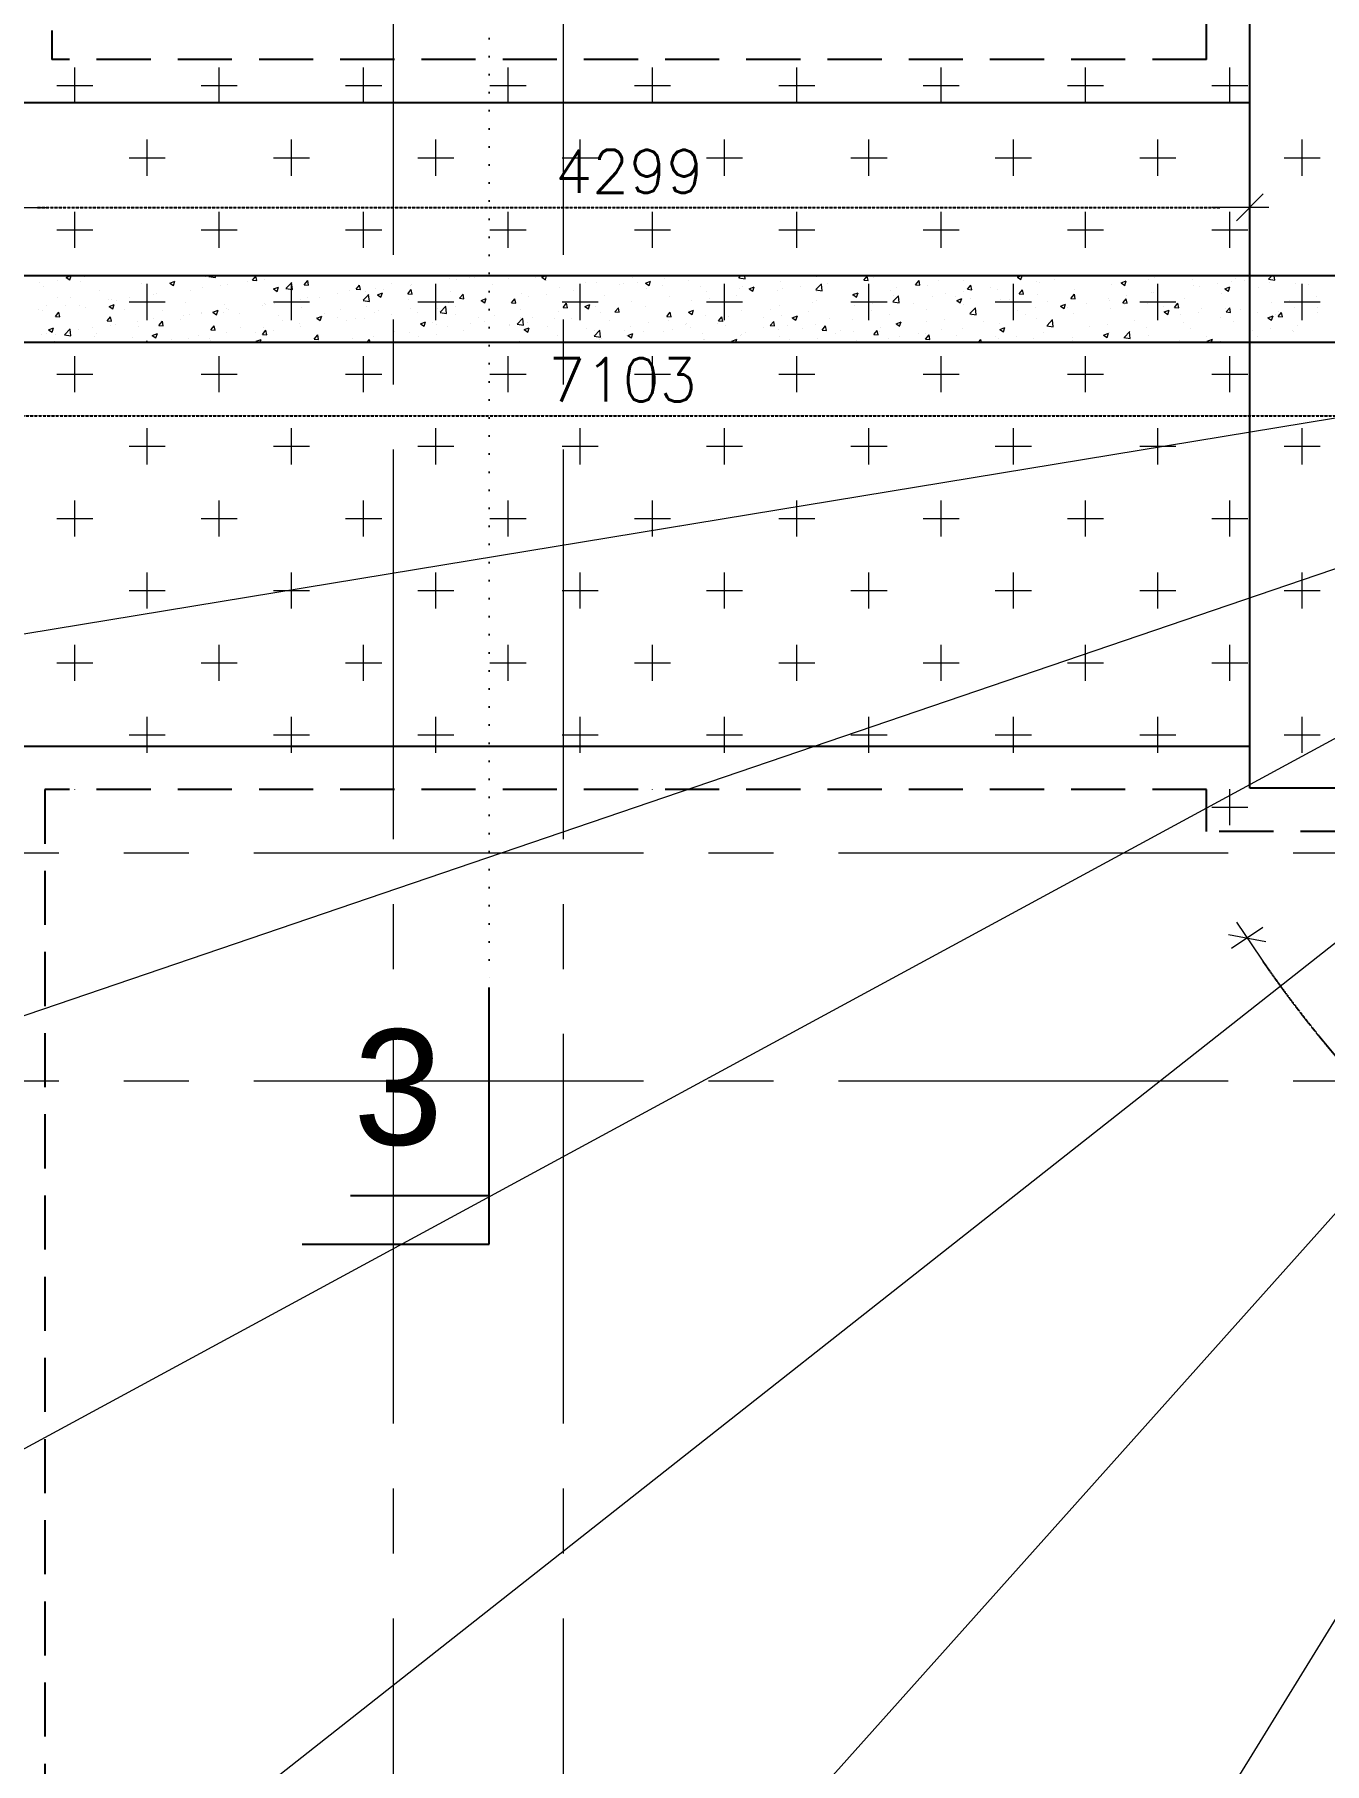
# Model space of a CAD drawing. Header units: inches. Extents: x 1472972 to 1563198, y -500444 to -382436.
# Drawn here: x 1490173 to 1494640, y -426063 to -420074 of the extents above; entities that cross this region are included whole.
import ezdxf

# ---------------------------------------------------------------- set-up
doc = ezdxf.new("R2010")
doc.units = ezdxf.units.IN
doc.header["$MEASUREMENT"] = 0
for name, pattern in [('( Hidden )', [0.375, 0.25, -0.125]), ('CONTINOUS', [0]), ('DOT', [0.25, 0, -0.25]), ('HIDDEN', [0.375, 0.25, -0.125]), ('SKY CITY 100MT BASEMENT AND HP COLUMN GRID$0$CENTER2', [1.125, 0.75, -0.125, 0.125, -0.125])]:
    doc.linetypes.add(name, pattern=pattern)
for name, color, linetype, lineweight in [('HATCH', 7, 'Continuous', 18), ('R C C  HATCH', 8, 'Continuous', 18), ('RAMP', 8, 'Continuous', 9), ('SKY CITY 100MT BASEMENT AND HP COLUMN GRID$0$cen-line', 8, 'SKY CITY 100MT BASEMENT AND HP COLUMN GRID$0$CENTER2', 0)]:
    doc.layers.add(name, color=color, linetype=linetype, lineweight=lineweight)
for name, color, linetype in [('S-DIAPHRAGM WALL', 1, 'Continuous'), ('S-FOOTING', 4, 'Continuous'), ('S-PCC', 7, 'HIDDEN'), ('S-RCC WALL', 6, 'Continuous'), ('S-SEC. MARK', 1, 'Continuous')]:
    doc.layers.add(name, color=color, linetype=linetype)
doc.styles.add('Roman', font='romans')
doc.styles.add('SANSSERIF', font='arial.ttf')

# ---------------------------------------------------------------- blocks, each defined once
blk = doc.blocks.new('_Oblique')
at = {"color": 0, "linetype": 'ByBlock', "lineweight": -2}
blk.add_line((-0.5, -0.5), (0.5, 0.5), dxfattribs=at)
blk = doc.blocks.new('VAIS-2020.')
at = {"linetype": 'Continuous', "lineweight": 18, "ltscale": 750}
for p, q in [((0, -0.659), (0, 0.659)), ((0.659, 0), (-1.318, 0))]:
    blk.add_line(p, q, dxfattribs=at)
at = {"linetype": 'Continuous', "lineweight": 18, "ltscale": 750, "xscale": 0.9322988575902479, "yscale": 0.9322988575902479, "zscale": 0.9322988575902479, "rotation": 180}
blk.add_blockref('_Oblique', (0, 0), dxfattribs=at)

msp = doc.modelspace()

# ---------------------------------------------------------------- hatches: boundary and pattern name
at = {"layer": 'S-DIAPHRAGM WALL', "true_color": 0x828282}
h = msp.add_hatch(color=8, dxfattribs=at)
h.dxf.hatch_style = 1
h.paths.add_polyline_path([(1476764.5, -386180.6), (1477769.1, -460913.6), (1517028.6, -460913.6), (1517028.6, -420907.7), (1519026.1, -420907.7), (1519026.1, -386180.6)], flags=16)
h.paths.add_polyline_path([(1476156.4, -385580.6), (1477177.1, -461513.6), (1517628.6, -461513.6), (1517628.6, -421507.7), (1519626.1, -421507.7), (1519626.1, -385580.6)])

# ---------------------------------------------------------------- linework, layer by layer
at = {"layer": 'HATCH', "color": 8, "linetype": 'Continuous'}
for p, q in [((1490312.5, -420312.5), (1490312.5, -420187.5)), ((1490812.5, -420312.5), (1490812.5, -420187.5)), ((1491312.5, -420312.5), (1491312.5, -420187.5)), ((1491812.5, -420312.5), (1491812.5, -420187.5)), ((1492312.5, -420312.5), (1492312.5, -420187.5)), ((1492812.5, -420312.5), (1492812.5, -420187.5)), ((1493312.5, -420312.5), (1493312.5, -420187.5)), ((1493812.5, -420312.5), (1493812.5, -420187.5)), ((1494312.5, -420312.5), (1494312.5, -420187.5)), ((1490250, -420250), (1490375, -420250)), ((1490750, -420250), (1490875, -420250)), ((1491250, -420250), (1491375, -420250)), ((1491750, -420250), (1491875, -420250)), ((1492250, -420250), (1492375, -420250)), ((1492750, -420250), (1492875, -420250)), ((1493250, -420250), (1493375, -420250)), ((1493750, -420250), (1493875, -420250)), ((1494250, -420250), (1494375, -420250)), ((1490562.5, -420562.5), (1490562.5, -420437.5)), ((1491062.5, -420562.5), (1491062.5, -420437.5)), ((1491562.5, -420562.5), (1491562.5, -420437.5)), ((1492062.5, -420562.5), (1492062.5, -420437.5)), ((1492562.5, -420562.5), (1492562.5, -420437.5)), ((1493062.5, -420562.5), (1493062.5, -420437.5)), ((1493562.5, -420562.5), (1493562.5, -420437.5)), ((1494062.5, -420562.5), (1494062.5, -420437.5)), ((1494562.5, -420562.5), (1494562.5, -420437.5)), ((1490500, -420500), (1490625, -420500)), ((1491000, -420500), (1491125, -420500)), ((1491500, -420500), (1491625, -420500)), ((1492000, -420500), (1492125, -420500)), ((1492500, -420500), (1492625, -420500)), ((1493000, -420500), (1493125, -420500)), ((1493500, -420500), (1493625, -420500)), ((1494000, -420500), (1494125, -420500)), ((1494500, -420500), (1494625, -420500)), ((1490312.5, -420812.5), (1490312.5, -420687.5)), ((1490812.5, -420812.5), (1490812.5, -420687.5)), ((1491312.5, -420812.5), (1491312.5, -420687.5)), ((1491812.5, -420812.5), (1491812.5, -420687.5)), ((1492312.5, -420812.5), (1492312.5, -420687.5)), ((1492812.5, -420812.5), (1492812.5, -420687.5)), ((1493312.5, -420812.5), (1493312.5, -420687.5)), ((1493812.5, -420812.5), (1493812.5, -420687.5)), ((1494312.5, -420812.5), (1494312.5, -420687.5)), ((1490250, -420750), (1490375, -420750)), ((1490750, -420750), (1490875, -420750)), ((1491250, -420750), (1491375, -420750)), ((1491750, -420750), (1491875, -420750)), ((1492250, -420750), (1492375, -420750)), ((1492750, -420750), (1492875, -420750)), ((1493250, -420750), (1493375, -420750)), ((1493750, -420750), (1493875, -420750)), ((1494250, -420750), (1494375, -420750)), ((1490562.5, -421062.5), (1490562.5, -420937.5)), ((1491062.5, -421062.5), (1491062.5, -420937.5)), ((1491562.5, -421062.5), (1491562.5, -420937.5)), ((1492062.5, -421062.5), (1492062.5, -420937.5)), ((1492562.5, -421062.5), (1492562.5, -420937.5)), ((1493062.5, -421062.5), (1493062.5, -420937.5)), ((1493562.5, -421062.5), (1493562.5, -420937.5)), ((1494062.5, -421062.5), (1494062.5, -420937.5)), ((1494562.5, -421062.5), (1494562.5, -420937.5)), ((1490500, -421000), (1490625, -421000)), ((1491000, -421000), (1491125, -421000)), ((1491500, -421000), (1491625, -421000)), ((1492000, -421000), (1492125, -421000)), ((1492500, -421000), (1492625, -421000)), ((1493000, -421000), (1493125, -421000)), ((1493500, -421000), (1493625, -421000)), ((1494000, -421000), (1494125, -421000)), ((1494500, -421000), (1494625, -421000)), ((1490312.5, -421312.5), (1490312.5, -421187.5)), ((1490812.5, -421312.5), (1490812.5, -421187.5)), ((1491312.5, -421312.5), (1491312.5, -421187.5)), ((1491812.5, -421312.5), (1491812.5, -421187.5)), ((1492312.5, -421312.5), (1492312.5, -421187.5)), ((1492812.5, -421312.5), (1492812.5, -421187.5)), ((1493312.5, -421312.5), (1493312.5, -421187.5)), ((1493812.5, -421312.5), (1493812.5, -421187.5)), ((1494312.5, -421312.5), (1494312.5, -421187.5)), ((1490250, -421250), (1490375, -421250)), ((1490750, -421250), (1490875, -421250)), ((1491250, -421250), (1491375, -421250)), ((1491750, -421250), (1491875, -421250)), ((1492250, -421250), (1492375, -421250)), ((1492750, -421250), (1492875, -421250)), ((1493250, -421250), (1493375, -421250)), ((1493750, -421250), (1493875, -421250)), ((1494250, -421250), (1494375, -421250)), ((1490562.5, -421562.5), (1490562.5, -421437.5)), ((1491062.5, -421562.5), (1491062.5, -421437.5)), ((1491562.5, -421562.5), (1491562.5, -421437.5)), ((1492062.5, -421562.5), (1492062.5, -421437.5)), ((1492562.5, -421562.5), (1492562.5, -421437.5)), ((1493062.5, -421562.5), (1493062.5, -421437.5)), ((1493562.5, -421562.5), (1493562.5, -421437.5)), ((1494062.5, -421562.5), (1494062.5, -421437.5)), ((1494562.5, -421562.5), (1494562.5, -421437.5)), ((1490500, -421500), (1490625, -421500)), ((1491000, -421500), (1491125, -421500)), ((1491500, -421500), (1491625, -421500)), ((1492000, -421500), (1492125, -421500)), ((1492500, -421500), (1492625, -421500)), ((1493000, -421500), (1493125, -421500)), ((1493500, -421500), (1493625, -421500)), ((1494000, -421500), (1494125, -421500)), ((1494500, -421500), (1494625, -421500)), ((1490312.5, -421812.5), (1490312.5, -421687.5)), ((1490812.5, -421812.5), (1490812.5, -421687.5)), ((1491312.5, -421812.5), (1491312.5, -421687.5)), ((1491812.5, -421812.5), (1491812.5, -421687.5)), ((1492312.5, -421812.5), (1492312.5, -421687.5)), ((1492812.5, -421812.5), (1492812.5, -421687.5)), ((1493312.5, -421812.5), (1493312.5, -421687.5)), ((1493812.5, -421812.5), (1493812.5, -421687.5)), ((1494312.5, -421812.5), (1494312.5, -421687.5)), ((1490250, -421750), (1490375, -421750)), ((1490750, -421750), (1490875, -421750)), ((1491250, -421750), (1491375, -421750)), ((1491750, -421750), (1491875, -421750)), ((1492250, -421750), (1492375, -421750)), ((1492750, -421750), (1492875, -421750)), ((1493250, -421750), (1493375, -421750)), ((1493750, -421750), (1493875, -421750)), ((1494250, -421750), (1494375, -421750)), ((1490562.5, -422062.5), (1490562.5, -421937.5)), ((1491062.5, -422062.5), (1491062.5, -421937.5)), ((1491562.5, -422062.5), (1491562.5, -421937.5)), ((1492062.5, -422062.5), (1492062.5, -421937.5)), ((1492562.5, -422062.5), (1492562.5, -421937.5)), ((1493062.5, -422062.5), (1493062.5, -421937.5)), ((1493562.5, -422062.5), (1493562.5, -421937.5)), ((1494062.5, -422062.5), (1494062.5, -421937.5)), ((1494562.5, -422062.5), (1494562.5, -421937.5)), ((1490500, -422000), (1490625, -422000)), ((1491000, -422000), (1491125, -422000)), ((1491500, -422000), (1491625, -422000)), ((1492000, -422000), (1492125, -422000)), ((1492500, -422000), (1492625, -422000)), ((1493000, -422000), (1493125, -422000)), ((1493500, -422000), (1493625, -422000)), ((1494000, -422000), (1494125, -422000)), ((1494500, -422000), (1494625, -422000)), ((1490312.5, -422312.5), (1490312.5, -422187.5)), ((1490812.5, -422312.5), (1490812.5, -422187.5)), ((1491312.5, -422312.5), (1491312.5, -422187.5)), ((1491812.5, -422312.5), (1491812.5, -422187.5)), ((1492312.5, -422312.5), (1492312.5, -422187.5)), ((1492812.5, -422312.5), (1492812.5, -422187.5)), ((1493312.5, -422312.5), (1493312.5, -422187.5)), ((1493812.5, -422312.5), (1493812.5, -422187.5)), ((1494312.5, -422312.5), (1494312.5, -422187.5)), ((1490250, -422250), (1490375, -422250)), ((1490750, -422250), (1490875, -422250)), ((1491250, -422250), (1491375, -422250)), ((1491750, -422250), (1491875, -422250)), ((1492250, -422250), (1492375, -422250)), ((1492750, -422250), (1492875, -422250)), ((1493250, -422250), (1493375, -422250)), ((1493750, -422250), (1493875, -422250)), ((1494250, -422250), (1494375, -422250)), ((1490562.5, -422562.5), (1490562.5, -422437.5)), ((1491062.5, -422562.5), (1491062.5, -422437.5)), ((1491562.5, -422562.5), (1491562.5, -422437.5)), ((1492062.5, -422562.5), (1492062.5, -422437.5)), ((1492562.5, -422562.5), (1492562.5, -422437.5)), ((1493062.5, -422562.5), (1493062.5, -422437.5)), ((1493562.5, -422562.5), (1493562.5, -422437.5)), ((1494062.5, -422562.5), (1494062.5, -422437.5)), ((1494562.5, -422562.5), (1494562.5, -422437.5)), ((1490500, -422500), (1490625, -422500)), ((1491000, -422500), (1491125, -422500)), ((1491500, -422500), (1491625, -422500)), ((1492000, -422500), (1492125, -422500)), ((1492500, -422500), (1492625, -422500)), ((1493000, -422500), (1493125, -422500)), ((1493500, -422500), (1493625, -422500)), ((1494000, -422500), (1494125, -422500)), ((1494500, -422500), (1494625, -422500)), ((1490312.5, -422689.5), (1490312.5, -422687.5)), ((1490812.5, -422689.5), (1490812.5, -422687.5)), ((1491312.5, -422689.5), (1491312.5, -422687.5)), ((1491812.5, -422689.5), (1491812.5, -422687.5)), ((1492312.5, -422689.5), (1492312.5, -422687.5)), ((1492812.5, -422689.5), (1492812.5, -422687.5)), ((1493312.5, -422689.5), (1493312.5, -422687.5)), ((1493812.5, -422689.5), (1493812.5, -422687.5)), ((1494312.5, -422812.5), (1494312.5, -422687.5)), ((1494250, -422750), (1494375, -422750))]:
    msp.add_line(p, q, dxfattribs=at)
at = {"layer": 'R C C  HATCH', "linetype": 'Continuous'}
for p, q in [((1490282.1, -420915), (1490296.3, -420909.5)), ((1490294.5, -420923.4), (1490299.1, -420909.5)), ((1490346.3, -420913.3), (1490346.3, -420913.3)), ((1490460.7, -420910.1), (1490460.7, -420910.1)), ((1490690, -420910.9), (1490690, -420910.9)), ((1490755.5, -420909.5), (1490763.1, -420910.2)), ((1490763.1, -420910.2), (1490763, -420909.5)), ((1490776.7, -420911.9), (1490798.9, -420915.3)), ((1490777.3, -420911.2), (1490778.9, -420909.5)), ((1490798.9, -420915.3), (1490798.2, -420909.5)), ((1490927.5, -420924.5), (1490939.5, -420910.2)), ((1490942.4, -420925.9), (1490939.5, -420910.2)), ((1491554.4, -420909.9), (1491554.4, -420909.9)), ((1491679.7, -420914), (1491679.7, -420914)), ((1491929.2, -420914.4), (1491942.1, -420909.5)), ((1491941.7, -420922.8), (1491946.1, -420909.5)), ((1492611.8, -420915.9), (1492618, -420909.5)), ((1492633.4, -420920), (1492632.2, -420909.5)), ((1492870.2, -420909.5), (1492880.2, -420910.4)), ((1492880.2, -420910.4), (1492880, -420909.5)), ((1492883.8, -420911.3), (1492883.8, -420911.3)), ((1493044.6, -420924.8), (1493056.6, -420910.4)), ((1493059.5, -420926.1), (1493056.6, -420910.4)), ((1493077.5, -420913.5), (1493077.5, -420913.5)), ((1493576.4, -420913.9), (1493587.9, -420909.5)), ((1493576.4, -420913.9), (1493588.9, -420922.3)), ((1493588.8, -420922.3), (1493593.1, -420909.5)), ((1493917.4, -420910.8), (1493917.4, -420910.8)), ((1494446.3, -420920.7), (1494457.1, -420909.5)), ((1494467.9, -420924.8), (1494466.2, -420909.5)), ((1490189, -420934), (1490189, -420934)), ((1490204.6, -420944.8), (1490204.6, -420944.8)), ((1490251.6, -420925.8), (1490251.6, -420925.8)), ((1490282.1, -420915), (1490294.5, -420923.4)), ((1490330.8, -420928.8), (1490330.8, -420928.8)), ((1490398.4, -420961), (1490398.4, -420961)), ((1490544.2, -420935.9), (1490544.2, -420935.9)), ((1490595.7, -420970.4), (1490595.7, -420970.4)), ((1490641.3, -420935), (1490658.8, -420928.3)), ((1490641.3, -420935), (1490653.8, -420943.4)), ((1490653.8, -420943.4), (1490658.8, -420928.3)), ((1490712.3, -420959.7), (1490712.3, -420959.7)), ((1490753.5, -420949.7), (1490753.5, -420949.7)), ((1490816.1, -420941.4), (1490816.1, -420941.4)), ((1490842.1, -420941), (1490842.1, -420941)), ((1490910.8, -420928.9), (1490910.8, -420928.9)), ((1490927.5, -420924.5), (1490942.4, -420925.9)), ((1490970.5, -420923.4), (1490970.5, -420923.4)), ((1491000.6, -420955), (1491018.1, -420948.3)), ((1491000.6, -420955), (1491013.1, -420963.4)), ((1491013, -420963.4), (1491018.1, -420948.3)), ((1491043.5, -420953.2), (1491065.7, -420956.7)), ((1491044.1, -420952.6), (1491063.6, -420932.3)), ((1491065.7, -420956.7), (1491062.9, -420932.9)), ((1491106.8, -420940.2), (1491118.9, -420925.9)), ((1491106.8, -420940.2), (1491121.7, -420941.5)), ((1491121.7, -420941.6), (1491118.8, -420925.9)), ((1491223.6, -420971.8), (1491223.6, -420971.8)), ((1491262.8, -420960), (1491262.8, -420960)), ((1491286.1, -420955.9), (1491298.2, -420941.6)), ((1491286.1, -420955.9), (1491301.1, -420957.2)), ((1491301, -420957.2), (1491298.2, -420941.6)), ((1491310.9, -420994), (1491330.4, -420973.7)), ((1491318.1, -420965.3), (1491318.1, -420965.3)), ((1491332.5, -420998.1), (1491329.7, -420974.3)), ((1491351.9, -420954.2), (1491351.9, -420954.2)), ((1491359.9, -420975), (1491377.4, -420968.3)), ((1491372.3, -420983.4), (1491377.4, -420968.3)), ((1491380.7, -420957), (1491380.7, -420957)), ((1491408.6, -420935), (1491408.6, -420935)), ((1491465.4, -420971.6), (1491477.5, -420957.2)), ((1491465.4, -420971.6), (1491480.4, -420972.9)), ((1491475.4, -420944.6), (1491475.4, -420944.6)), ((1491480.4, -420972.9), (1491477.5, -420957.3)), ((1491478.2, -420938.2), (1491478.2, -420938.2)), ((1491608.1, -420919.5), (1491608.1, -420919.5)), ((1491614.3, -420964.8), (1491614.3, -420964.8)), ((1491633.2, -420923.8), (1491633.2, -420923.8)), ((1491644.7, -420987.3), (1491656.8, -420972.9)), ((1491659.7, -420988.6), (1491656.8, -420973)), ((1491695.8, -420915.5), (1491695.8, -420915.5)), ((1491760.1, -420939.8), (1491760.1, -420939.8)), ((1491813.1, -420919.7), (1491813.1, -420919.7)), ((1491859.7, -420969.1), (1491859.7, -420969.1)), ((1491905.9, -420914.8), (1491905.9, -420914.8)), ((1491929.2, -420914.4), (1491941.7, -420922.8)), ((1491945.2, -420972.7), (1491945.2, -420972.7)), ((1491946.6, -420925.3), (1491946.6, -420925.3)), ((1491989.5, -420950.3), (1491989.5, -420950.3)), ((1492039.9, -420960.2), (1492039.9, -420960.2)), ((1492080, -420931), (1492080, -420931)), ((1492117.9, -420932.7), (1492117.9, -420932.7)), ((1492197.8, -420939.4), (1492197.8, -420939.4)), ((1492213.5, -420936.6), (1492213.5, -420936.6)), ((1492244.1, -420916.7), (1492244.1, -420916.7)), ((1492260.4, -420931.2), (1492260.4, -420931.2)), ((1492288.5, -420934.5), (1492306, -420927.7)), ((1492288.5, -420934.5), (1492301, -420942.8)), ((1492293, -420952.2), (1492293, -420952.2)), ((1492300.9, -420942.8), (1492306, -420927.7)), ((1492347, -420942.2), (1492347, -420942.2)), ((1492355.1, -420918.7), (1492355.1, -420918.7)), ((1492438.8, -420927.2), (1492438.8, -420927.2)), ((1492480.4, -420947.9), (1492480.4, -420947.9)), ((1492499.3, -420963.6), (1492499.3, -420963.6)), ((1492611.2, -420916.6), (1492633.4, -420920.1)), ((1492613.9, -420953.5), (1492613.9, -420953.5)), ((1492625.6, -420947.6), (1492625.6, -420947.6)), ((1492647.8, -420954.5), (1492665.3, -420947.8)), ((1492647.8, -420954.5), (1492660.2, -420962.9)), ((1492660.2, -420962.9), (1492665.3, -420947.8)), ((1492747.3, -420959.1), (1492747.3, -420959.1)), ((1492755.4, -420928.9), (1492755.4, -420928.9)), ((1492762.3, -420955), (1492762.3, -420955)), ((1492824.9, -420946.8), (1492824.9, -420946.8)), ((1492878, -420958), (1492900.2, -420961.4)), ((1492878.6, -420957.3), (1492898.1, -420937)), ((1492880.8, -420964.8), (1492880.8, -420964.8)), ((1492900.2, -420961.4), (1492897.5, -420937.7)), ((1492919.6, -420934.3), (1492919.6, -420934.3)), ((1493007.1, -420974.5), (1493024.6, -420967.8)), ((1493014.2, -420970.4), (1493014.2, -420970.4)), ((1493019.5, -420982.9), (1493024.6, -420967.8)), ((1493044.6, -420924.8), (1493059.5, -420926.1)), ((1493136.9, -420959.7), (1493136.9, -420959.7)), ((1493157.4, -420951.2), (1493157.4, -420951.2)), ((1493223.9, -420940.4), (1493235.9, -420926.1)), ((1493223.9, -420940.4), (1493238.8, -420941.7)), ((1493238.8, -420941.8), (1493235.9, -420926.1)), ((1493265.2, -420942.1), (1493265.2, -420942.1)), ((1493303.2, -420926.2), (1493303.2, -420926.2)), ((1493326.9, -420970.6), (1493326.9, -420970.6)), ((1493389.5, -420962.4), (1493389.5, -420962.4)), ((1493391.5, -420926.1), (1493391.5, -420926.1)), ((1493403.2, -420956.1), (1493415.3, -420941.8)), ((1493403.2, -420956.1), (1493418.1, -420957.4)), ((1493418.1, -420957.5), (1493415.2, -420941.8)), ((1493484.1, -420949.9), (1493484.1, -420949.9)), ((1493508.9, -420956.1), (1493508.9, -420956.1)), ((1493582.5, -420971.8), (1493594.6, -420957.5)), ((1493582.5, -420971.8), (1493597.5, -420973.1)), ((1493597.5, -420973.1), (1493594.6, -420957.5)), ((1493642, -420929.2), (1493642, -420929.2)), ((1493646.7, -420973), (1493646.7, -420973)), ((1493654.7, -420931), (1493654.7, -420931)), ((1493704.6, -420920.9), (1493704.6, -420920.9)), ((1493761.8, -420987.5), (1493773.9, -420973.1)), ((1493772.9, -420957), (1493772.9, -420957)), ((1493776.8, -420988.8), (1493773.9, -420973.2)), ((1493902.8, -420938.3), (1493902.8, -420938.3)), ((1493935.7, -420933.9), (1493953.2, -420927.2)), ((1493935.7, -420933.9), (1493948.1, -420942.3)), ((1493948.1, -420942.3), (1493953.2, -420927.2)), ((1494031.2, -420920.7), (1494031.2, -420920.7)), ((1494041.8, -420968.5), (1494041.8, -420968.5)), ((1494048.7, -420965.6), (1494048.7, -420965.6)), ((1494050.9, -420916.4), (1494050.9, -420916.4)), ((1494184.3, -420922), (1494184.3, -420922)), ((1494187.6, -420943.4), (1494187.6, -420943.4)), ((1494206.6, -420944.8), (1494206.6, -420944.8)), ((1494269.2, -420936.5), (1494269.2, -420936.5)), ((1494284.2, -420969.1), (1494284.2, -420969.1)), ((1494295, -420953.9), (1494312.5, -420947.2)), ((1494295, -420953.9), (1494307.4, -420962.3)), ((1494307.4, -420962.3), (1494312.5, -420947.2)), ((1494317.8, -420927.7), (1494317.8, -420927.7)), ((1494333.4, -420918.4), (1494333.4, -420918.4)), ((1494363.8, -420924.1), (1494363.8, -420924.1)), ((1494412.6, -420951.5), (1494412.6, -420951.5)), ((1494445.7, -420921.4), (1494467.9, -420924.8)), ((1494451.2, -420933.3), (1494451.2, -420933.3)), ((1494538.9, -420935.5), (1494538.9, -420935.5)), ((1494584.7, -420939), (1494584.7, -420939)), ((1490185.8, -421024.4), (1490185.8, -421024.4)), ((1490201.5, -421028.1), (1490201.5, -421028.1)), ((1490215.7, -421013.3), (1490215.7, -421013.3)), ((1490252.6, -420986), (1490252.6, -420986)), ((1490280.5, -421011.9), (1490280.5, -421011.9)), ((1490296.4, -420985.4), (1490296.4, -420985.4)), ((1490327.8, -421012), (1490327.8, -421012)), ((1490349.1, -421019), (1490349.1, -421019)), ((1490429.9, -420991), (1490429.9, -420991)), ((1490431.3, -421015.6), (1490448.8, -421008.9)), ((1490431.3, -421015.6), (1490443.7, -421024)), ((1490438.4, -420991.1), (1490438.4, -420991.1)), ((1490443.7, -421024), (1490448.8, -421008.9)), ((1490457.6, -420993.3), (1490457.6, -420993.3)), ((1490482.6, -421024.6), (1490482.6, -421024.6)), ((1490501, -420982.9), (1490501, -420982.9)), ((1490563.3, -420996.7), (1490563.3, -420996.7)), ((1490586, -420975.7), (1490586, -420975.7)), ((1490616.1, -421030.3), (1490616.1, -421030.3)), ((1490696.8, -421002.3), (1490696.8, -421002.3)), ((1490790.6, -421035.7), (1490808.1, -421028.9)), ((1490803, -421044), (1490808.1, -421028.9)), ((1490830.3, -421008), (1490830.3, -421008)), ((1490839.1, -421024.2), (1490839.1, -421024.2)), ((1490845, -421027.6), (1490845, -421027.6)), ((1490963.7, -421013.6), (1490963.7, -421013.6)), ((1490967.5, -421006.6), (1490967.5, -421006.6)), ((1490971.2, -421010), (1490971.2, -421010)), ((1491002.9, -421006.8), (1491002.9, -421006.8)), ((1491065.5, -420998.5), (1491065.5, -420998.5)), ((1491093.7, -420990.6), (1491093.7, -420990.6)), ((1491097.2, -421019.2), (1491097.2, -421019.2)), ((1491117, -420985), (1491117, -420985)), ((1491160.2, -420986.1), (1491160.2, -420986.1)), ((1491230.6, -421024.9), (1491230.6, -421024.9)), ((1491310.3, -420994.6), (1491332.5, -420998.1)), ((1491322.7, -421014.9), (1491322.7, -421014.9)), ((1491359.9, -420975), (1491372.3, -420983.4)), ((1491364.1, -421030.5), (1491364.1, -421030.5)), ((1491468.5, -420989.8), (1491468.5, -420989.8)), ((1491475.2, -421021.4), (1491475.2, -421021.4)), ((1491567.5, -421022.4), (1491567.5, -421022.4)), ((1491577.7, -421035.3), (1491597.2, -421015)), ((1491599.3, -421039.4), (1491596.5, -421015.7)), ((1491605, -421002.7), (1491605, -421002.7)), ((1491630.1, -421014.1), (1491630.1, -421014.1)), ((1491644.7, -420987.3), (1491659.7, -420988.6)), ((1491719.2, -420995.1), (1491736.7, -420988.3)), ((1491719.2, -420995.1), (1491731.6, -421003.5)), ((1491724.7, -421001.7), (1491724.7, -421001.7)), ((1491731.6, -421003.5), (1491736.7, -420988.4)), ((1491733.4, -420985.1), (1491733.4, -420985.1)), ((1491824.1, -421003), (1491836.1, -420988.6)), ((1491824.1, -421003), (1491839, -421004.3)), ((1491839, -421004.3), (1491836.1, -420988.6)), ((1491855.6, -421027.3), (1491855.6, -421027.3)), ((1491882.6, -420980.9), (1491882.6, -420980.9)), ((1491986.5, -421033.6), (1491986.5, -421033.6)), ((1492001.4, -421002.3), (1492001.4, -421002.3)), ((1492003.4, -421018.7), (1492015.4, -421004.3)), ((1492003.4, -421018.7), (1492018.3, -421020)), ((1492018.3, -421020), (1492015.4, -421004.3)), ((1492078.5, -421015.1), (1492096, -421008.4)), ((1492078.5, -421015.1), (1492090.9, -421023.5)), ((1492090.9, -421023.5), (1492096, -421008.4)), ((1492114.8, -421016), (1492114.8, -421016)), ((1492147.2, -420977.2), (1492147.2, -420977.2)), ((1492182.7, -421034.4), (1492194.7, -421020)), ((1492194.6, -421029.8), (1492194.6, -421029.8)), ((1492197.6, -421035.7), (1492194.7, -421020)), ((1492241.1, -421000), (1492241.1, -421000)), ((1492289.3, -421017.3), (1492289.3, -421017.3)), ((1492370.9, -420981.2), (1492370.9, -420981.2)), ((1492437.8, -421035.1), (1492455.3, -421028.4)), ((1492447.2, -420996.5), (1492447.2, -420996.5)), ((1492450.2, -421043.5), (1492455.2, -421028.4)), ((1492509.8, -420988.3), (1492509.8, -420988.3)), ((1492604.4, -420975.8), (1492604.4, -420975.8)), ((1492622.5, -421030.8), (1492622.5, -421030.8)), ((1492720, -421026.3), (1492720, -421026.3)), ((1492752.4, -421012.1), (1492752.4, -421012.1)), ((1492853.8, -421032.9), (1492853.8, -421032.9)), ((1492865.8, -421001.3), (1492865.8, -421001.3)), ((1492880.7, -420994.5), (1492880.7, -420994.5)), ((1493007, -420978.5), (1493007, -420978.5)), ((1493007.1, -420974.5), (1493019.5, -420982.9)), ((1493011.6, -420976.2), (1493011.6, -420976.2)), ((1493011.7, -421012.1), (1493011.7, -421012.1)), ((1493071.5, -421031.1), (1493071.5, -421031.1)), ((1493074.3, -421003.9), (1493074.3, -421003.9)), ((1493144.8, -420999.4), (1493167, -421002.8)), ((1493145.4, -420998.7), (1493164.9, -420978.4)), ((1493147.7, -420976.1), (1493147.7, -420976.1)), ((1493167, -421002.8), (1493164.3, -420979.1)), ((1493169, -420991.4), (1493169, -420991.4)), ((1493217.3, -421006.1), (1493217.3, -421006.1)), ((1493262.2, -421025.4), (1493262.2, -421025.4)), ((1493281.1, -420981.7), (1493281.1, -420981.7)), ((1493363.1, -420981.1), (1493363.1, -420981.1)), ((1493366.4, -420994.5), (1493383.9, -420987.8)), ((1493366.4, -420994.5), (1493378.8, -421002.9)), ((1493378.8, -421002.9), (1493383.9, -420987.8)), ((1493388.5, -421009.4), (1493388.5, -421009.4)), ((1493412.2, -421040.1), (1493431.7, -421019.8)), ((1493414.6, -420987.3), (1493414.6, -420987.3)), ((1493433.8, -421044.2), (1493431.1, -421020.4)), ((1493518.3, -420990.6), (1493518.3, -420990.6)), ((1493548.1, -420993), (1493548.1, -420993)), ((1493576.3, -421027.8), (1493576.3, -421027.8)), ((1493638.8, -421019.5), (1493638.8, -421019.5)), ((1493681.5, -420998.6), (1493681.5, -420998.6)), ((1493725.7, -421014.5), (1493743.2, -421007.8)), ((1493725.7, -421014.5), (1493738.1, -421022.9)), ((1493733.5, -421007.1), (1493733.5, -421007.1)), ((1493738.1, -421022.9), (1493743.1, -421007.8)), ((1493750.2, -421018.5), (1493750.2, -421018.5)), ((1493761.8, -420987.5), (1493776.8, -420988.8)), ((1493815, -421004.3), (1493815, -421004.3)), ((1493891.4, -420986.3), (1493891.4, -420986.3)), ((1493896, -420993.5), (1493896, -420993.5)), ((1493899.8, -421021.5), (1493899.8, -421021.5)), ((1493941.2, -421003.2), (1493953.2, -420988.8)), ((1493941.2, -421003.2), (1493956.1, -421004.5)), ((1493948.4, -421009.9), (1493948.4, -421009.9)), ((1493956.1, -421004.5), (1493953.2, -420988.8)), ((1493954, -420978), (1493954, -420978)), ((1494028.1, -421003.9), (1494028.1, -421003.9)), ((1494081.9, -421015.5), (1494081.9, -421015.5)), ((1494084.9, -421034.6), (1494102.4, -421027.8)), ((1494097.4, -421043), (1494102.4, -421027.9)), ((1494120.5, -421018.9), (1494132.5, -421004.5)), ((1494120.5, -421018.9), (1494135.4, -421020.2)), ((1494135.4, -421020.2), (1494132.5, -421004.5)), ((1494154.4, -420987.9), (1494154.4, -420987.9)), ((1494215.3, -421021.2), (1494215.3, -421021.2)), ((1494298.1, -421022.7), (1494298.1, -421022.7)), ((1494299.8, -421034.6), (1494311.8, -421020.2)), ((1494314.7, -421035.9), (1494311.8, -421020.2)), ((1494348.8, -421026.8), (1494348.8, -421026.8)), ((1494456, -421001.9), (1494456, -421001.9)), ((1494482.2, -421032.4), (1494482.2, -421032.4)), ((1494518.5, -420993.6), (1494518.5, -420993.6)), ((1494535.8, -421018.7), (1494535.8, -421018.7)), ((1494613.2, -420981.2), (1494613.2, -420981.2)), ((1494614.7, -421017.5), (1494614.7, -421017.5)), ((1490221.2, -421096.3), (1490238.7, -421089.5)), ((1490233.6, -421104.7), (1490238.7, -421089.6)), ((1490244.9, -421049.8), (1490257, -421035.5)), ((1490244.9, -421049.8), (1490259.9, -421051.1)), ((1490259.8, -421051.2), (1490256.9, -421035.5)), ((1490276.8, -421113.3), (1490296.3, -421093)), ((1490298.4, -421117.4), (1490295.6, -421093.7)), ((1490372.6, -421089.7), (1490372.6, -421089.7)), ((1490424.2, -421065.5), (1490436.3, -421051.2)), ((1490424.2, -421065.5), (1490439.2, -421066.8)), ((1490435.2, -421081.5), (1490435.2, -421081.5)), ((1490439.2, -421066.9), (1490436.3, -421051.2)), ((1490454.6, -421076.5), (1490454.6, -421076.5)), ((1490529.9, -421069), (1490529.9, -421069)), ((1490533.8, -421085.1), (1490533.8, -421085.1)), ((1490583, -421058.9), (1490583, -421058.9)), ((1490603.5, -421081.2), (1490615.6, -421066.9)), ((1490603.5, -421081.2), (1490618.5, -421082.5)), ((1490618.5, -421082.5), (1490615.6, -421066.9)), ((1490679.6, -421060.1), (1490679.6, -421060.1)), ((1490687.8, -421048.3), (1490687.8, -421048.3)), ((1490709.2, -421042.9), (1490709.2, -421042.9)), ((1490749.5, -421035.9), (1490749.5, -421035.9)), ((1490750.4, -421040), (1490750.4, -421040)), ((1490782.9, -421096.9), (1490794.9, -421082.5)), ((1490790.6, -421035.7), (1490803, -421044)), ((1490797.8, -421098.2), (1490794.9, -421082.6)), ((1490825.4, -421035.1), (1490825.4, -421035.1)), ((1490883, -421041.5), (1490883, -421041.5)), ((1490885.3, -421090), (1490885.3, -421090)), ((1490964.4, -421089.8), (1490964.4, -421089.8)), ((1491016.4, -421047.2), (1491016.4, -421047.2)), ((1491031.1, -421064.9), (1491031.1, -421064.9)), ((1491090.7, -421073.8), (1491090.7, -421073.8)), ((1491094.4, -421084.7), (1491094.4, -421084.7)), ((1491149.8, -421055.7), (1491167.4, -421049)), ((1491149.8, -421055.7), (1491162.3, -421064.1)), ((1491149.9, -421052.8), (1491149.9, -421052.8)), ((1491162.3, -421064.1), (1491167.3, -421049)), ((1491176.9, -421039.9), (1491176.9, -421039.9)), ((1491220.5, -421055), (1491220.5, -421055)), ((1491252.3, -421063.9), (1491252.3, -421063.9)), ((1491283.3, -421058.4), (1491283.3, -421058.4)), ((1491314.9, -421055.6), (1491314.9, -421055.6)), ((1491348.9, -421037.4), (1491348.9, -421037.4)), ((1491409.6, -421043.2), (1491409.6, -421043.2)), ((1491416.8, -421064.1), (1491416.8, -421064.1)), ((1491497.5, -421036.1), (1491497.5, -421036.1)), ((1491509.1, -421075.7), (1491526.6, -421069)), ((1491509.1, -421075.7), (1491521.6, -421084.1)), ((1491521.5, -421084.1), (1491526.6, -421069)), ((1491550.2, -421069.7), (1491550.2, -421069.7)), ((1491564, -421077.3), (1491564, -421077.3)), ((1491577.1, -421036), (1491599.3, -421039.4)), ((1491602, -421085.9), (1491602, -421085.9)), ((1491631, -421041.8), (1491631, -421041.8)), ((1491683.7, -421075.4), (1491683.7, -421075.4)), ((1491709.8, -421052.3), (1491709.8, -421052.3)), ((1491730.3, -421068.3), (1491730.3, -421068.3)), ((1491764.4, -421047.4), (1491764.4, -421047.4)), ((1491816.9, -421079.5), (1491816.9, -421079.5)), ((1491817.2, -421081), (1491817.2, -421081)), ((1491843.9, -421077.4), (1491866.1, -421080.8)), ((1491844.5, -421076.7), (1491864, -421056.4)), ((1491856.6, -421052.3), (1491856.6, -421052.3)), ((1491866.1, -421080.8), (1491863.4, -421057.1)), ((1491868.4, -421095.7), (1491885.9, -421089)), ((1491879.4, -421071.3), (1491879.4, -421071.3)), ((1491880.8, -421104.1), (1491885.9, -421089)), ((1491897.9, -421053.1), (1491897.9, -421053.1)), ((1491950.6, -421086.6), (1491950.6, -421086.6)), ((1491974.1, -421058.8), (1491974.1, -421058.8)), ((1492031.4, -421058.7), (1492031.4, -421058.7)), ((1492084.1, -421092.3), (1492084.1, -421092.3)), ((1492132, -421038), (1492132, -421038)), ((1492164.8, -421064.3), (1492164.8, -421064.3)), ((1492182.7, -421034.4), (1492197.6, -421035.7)), ((1492238.1, -421083.2), (1492238.1, -421083.2)), ((1492298.3, -421070), (1492298.3, -421070)), ((1492362, -421050), (1492374.1, -421035.7)), ((1492362, -421050), (1492376.9, -421051.4)), ((1492367.9, -421064.4), (1492367.9, -421064.4)), ((1492376.9, -421051.4), (1492374, -421035.7)), ((1492428.5, -421076.3), (1492428.5, -421076.3)), ((1492431.7, -421075.6), (1492431.7, -421075.6)), ((1492437.8, -421035.1), (1492450.2, -421043.5)), ((1492444, -421086.9), (1492444, -421086.9)), ((1492496.3, -421046.8), (1492496.3, -421046.8)), ((1492538.7, -421074.4), (1492538.7, -421074.4)), ((1492541.3, -421065.7), (1492553.4, -421051.4)), ((1492541.3, -421065.7), (1492556.3, -421067)), ((1492556.2, -421067.1), (1492553.4, -421051.4)), ((1492565.2, -421081.3), (1492565.2, -421081.3)), ((1492574.3, -421051.3), (1492574.3, -421051.3)), ((1492696.6, -421053.6), (1492696.6, -421053.6)), ((1492698.6, -421086.9), (1492698.6, -421086.9)), ((1492720.6, -421081.4), (1492732.7, -421067.1)), ((1492720.6, -421081.4), (1492735.6, -421082.7)), ((1492735.6, -421082.8), (1492732.7, -421067.1)), ((1492759.1, -421045.4), (1492759.1, -421045.4)), ((1492780, -421081.2), (1492780, -421081.2)), ((1492797, -421055.1), (1492814.5, -421048.4)), ((1492797, -421055.1), (1492809.5, -421063.5)), ((1492809.5, -421063.5), (1492814.5, -421048.4)), ((1492832.1, -421092.5), (1492832.1, -421092.5)), ((1492877.7, -421077.7), (1492877.7, -421077.7)), ((1492899.9, -421097.1), (1492912, -421082.7)), ((1492914.9, -421098.4), (1492912, -421082.8)), ((1492925.7, -421056.2), (1492925.7, -421056.2)), ((1493004, -421061.7), (1493004, -421061.7)), ((1493103.2, -421090), (1493103.2, -421090)), ((1493133.8, -421043), (1493133.8, -421043)), ((1493156.3, -421075.2), (1493173.8, -421068.4)), ((1493156.3, -421075.2), (1493168.8, -421083.5)), ((1493168.7, -421083.5), (1493173.8, -421068.4)), ((1493261.1, -421069.2), (1493261.1, -421069.2)), ((1493312.8, -421093.6), (1493312.8, -421093.6)), ((1493323.7, -421061), (1493323.7, -421061)), ((1493385.4, -421092.6), (1493385.4, -421092.6)), ((1493411.6, -421040.7), (1493433.8, -421044.2)), ((1493418.4, -421048.5), (1493418.4, -421048.5)), ((1493458.6, -421068.6), (1493458.6, -421068.6)), ((1493515.3, -421073.8), (1493515.3, -421073.8)), ((1493515.6, -421095.2), (1493533.1, -421088.5)), ((1493528, -421103.6), (1493533.1, -421088.5)), ((1493604.4, -421043.5), (1493604.4, -421043.5)), ((1493643.6, -421056.2), (1493643.6, -421056.2)), ((1493678.4, -421082.1), (1493700.7, -421085.6)), ((1493679.1, -421081.5), (1493698.5, -421061.2)), ((1493700.6, -421085.6), (1493697.9, -421061.8)), ((1493769.9, -421040.2), (1493769.9, -421040.2)), ((1493825.6, -421084.9), (1493825.6, -421084.9)), ((1493888.2, -421076.6), (1493888.2, -421076.6)), ((1493982.9, -421064.2), (1493982.9, -421064.2)), ((1494025.1, -421087.1), (1494025.1, -421087.1)), ((1494084.9, -421034.6), (1494097.4, -421043)), ((1494140.8, -421043.4), (1494140.8, -421043.4)), ((1494151.3, -421071.1), (1494151.3, -421071.1)), ((1494177.3, -421092.6), (1494177.3, -421092.6)), ((1494203.4, -421035.1), (1494203.4, -421035.1)), ((1494281.2, -421052.4), (1494281.2, -421052.4)), ((1494299.8, -421034.6), (1494314.7, -421035.9)), ((1494323.1, -421067.6), (1494323.1, -421067.6)), ((1494409.6, -421034.8), (1494409.6, -421034.8)), ((1494444.2, -421054.6), (1494461.7, -421047.9)), ((1494444.2, -421054.6), (1494456.7, -421063)), ((1494452.8, -421092.2), (1494452.8, -421092.2)), ((1494456.6, -421063), (1494461.7, -421047.9)), ((1494468.9, -421042.6), (1494468.9, -421042.6)), ((1494479.1, -421050.3), (1494491.1, -421035.9)), ((1494479.1, -421050.3), (1494494, -421051.6)), ((1494494, -421051.6), (1494491.1, -421035.9)), ((1494547.5, -421079.8), (1494547.5, -421079.8)), ((1494615.7, -421038.1), (1494615.7, -421038.1)), ((1490198.5, -421111.3), (1490198.5, -421111.3)), ((1490214.7, -421110.5), (1490214.7, -421110.5)), ((1490221.2, -421096.3), (1490233.7, -421104.7)), ((1490242.2, -421135.2), (1490242.2, -421135.2)), ((1490246.7, -421112.5), (1490246.7, -421112.5)), ((1490276.2, -421114), (1490298.4, -421117.5)), ((1490324.8, -421095.3), (1490324.8, -421095.3)), ((1490380.2, -421118.1), (1490380.2, -421118.1)), ((1490388, -421110.1), (1490388, -421110.1)), ((1490513.6, -421123.8), (1490513.6, -421123.8)), ((1490558.2, -421139.5), (1490563.1, -421134.4)), ((1490563, -421139.5), (1490562.4, -421135.1)), ((1490580.5, -421116.3), (1490598, -421109.6)), ((1490580.5, -421116.3), (1490592.9, -421124.7)), ((1490592.9, -421124.7), (1490598, -421109.6)), ((1490647.1, -421129.4), (1490647.1, -421129.4)), ((1490684.6, -421138.6), (1490684.6, -421138.6)), ((1490706.2, -421126.1), (1490706.2, -421126.1)), ((1490739.5, -421115), (1490739.5, -421115)), ((1490779.3, -421126.2), (1490779.3, -421126.2)), ((1490780.5, -421135), (1490780.5, -421135)), ((1490782.9, -421096.9), (1490797.8, -421098.2)), ((1490836.1, -421107.4), (1490836.1, -421107.4)), ((1490937.2, -421105.4), (1490937.2, -421105.4)), ((1490939.8, -421136.3), (1490957.3, -421129.6)), ((1490939.8, -421136.3), (1490944.5, -421139.5)), ((1490954, -421139.5), (1490957.3, -421129.6)), ((1490962.2, -421112.6), (1490974.2, -421098.2)), ((1490962.2, -421112.6), (1490977.1, -421113.9)), ((1490977.1, -421113.9), (1490974.2, -421098.2)), ((1490999.7, -421097.1), (1490999.7, -421097.1)), ((1491141.5, -421128.3), (1491153.5, -421113.9)), ((1491141.5, -421128.3), (1491156.4, -421129.6)), ((1491156.4, -421129.6), (1491153.5, -421113.9)), ((1491217.5, -421138.3), (1491217.5, -421138.3)), ((1491272.4, -421127.4), (1491272.4, -421127.4)), ((1491324.6, -421139.5), (1491332.9, -421129.6)), ((1491334.7, -421139.5), (1491332.8, -421129.6)), ((1491345.9, -421120.7), (1491345.9, -421120.7)), ((1491418.2, -421102.4), (1491418.2, -421102.4)), ((1491472.1, -421104.7), (1491472.1, -421104.7)), ((1491501.7, -421121), (1491501.7, -421121)), ((1491564.3, -421112.7), (1491564.3, -421112.7)), ((1491659, -421100.3), (1491659, -421100.3)), ((1491853.6, -421135.5), (1491853.6, -421135.5)), ((1491868.4, -421095.7), (1491880.8, -421104.1)), ((1491983.4, -421116.8), (1491983.4, -421116.8)), ((1492066.3, -421136.6), (1492066.3, -421136.6)), ((1492110.7, -421118.8), (1492132.9, -421122.2)), ((1492111.3, -421118.1), (1492130.8, -421097.8)), ((1492111.8, -421099.2), (1492111.8, -421099.2)), ((1492128.8, -421128.4), (1492128.8, -421128.4)), ((1492132.9, -421122.2), (1492130.2, -421098.5)), ((1492136.9, -421126.4), (1492136.9, -421126.4)), ((1492217.5, -421097.9), (1492217.5, -421097.9)), ((1492223.5, -421115.9), (1492223.5, -421115.9)), ((1492227.7, -421115.7), (1492245.2, -421109)), ((1492227.7, -421115.7), (1492240.1, -421124.1)), ((1492240.1, -421124.1), (1492245.2, -421109)), ((1492282.7, -421101.4), (1492282.7, -421101.4)), ((1492351, -421103.6), (1492351, -421103.6)), ((1492381.4, -421095.1), (1492381.4, -421095.1)), ((1492397.3, -421139.5), (1492397.6, -421139.2)), ((1492484.4, -421109.2), (1492484.4, -421109.2)), ((1492488.4, -421131.2), (1492488.4, -421131.2)), ((1492493.2, -421130.1), (1492493.2, -421130.1)), ((1492587, -421135.8), (1492604.5, -421129)), ((1492587, -421135.8), (1492592.5, -421139.5)), ((1492601, -421139.5), (1492604.5, -421129)), ((1492617.9, -421114.8), (1492617.9, -421114.8)), ((1492619.5, -421114.1), (1492619.5, -421114.1)), ((1492634.2, -421106.2), (1492634.2, -421106.2)), ((1492749.3, -421095.3), (1492749.3, -421095.3)), ((1492751.3, -421120.5), (1492751.3, -421120.5)), ((1492788.1, -421131.5), (1492788.1, -421131.5)), ((1492884.8, -421126.1), (1492884.8, -421126.1)), ((1492899.9, -421097.1), (1492914.9, -421098.4)), ((1492946, -421110.7), (1492946, -421110.7)), ((1492965.5, -421098.2), (1492965.5, -421098.2)), ((1493008.5, -421102.5), (1493008.5, -421102.5)), ((1493018.3, -421131.8), (1493018.3, -421131.8)), ((1493079.3, -421112.8), (1493091.3, -421098.4)), ((1493079.3, -421112.8), (1493094.2, -421114.1)), ((1493094.2, -421114.1), (1493091.3, -421098.5)), ((1493099, -421103.8), (1493099, -421103.8)), ((1493130.8, -421126.2), (1493130.8, -421126.2)), ((1493151.7, -421137.4), (1493151.7, -421137.4)), ((1493167, -421118.6), (1493167, -421118.6)), ((1493232.5, -421109.4), (1493232.5, -421109.4)), ((1493258.6, -421128.5), (1493270.6, -421114.1)), ((1493258.6, -421128.5), (1493273.5, -421129.8)), ((1493259.1, -421108.6), (1493259.1, -421108.6)), ((1493273.5, -421129.8), (1493270.6, -421114.1)), ((1493365.9, -421115.1), (1493365.9, -421115.1)), ((1493441.8, -421139.5), (1493449.9, -421129.8)), ((1493451.7, -421139.5), (1493449.9, -421129.8)), ((1493499.4, -421120.7), (1493499.4, -421120.7)), ((1493510.5, -421126.4), (1493510.5, -421126.4)), ((1493515.6, -421095.2), (1493528, -421103.6)), ((1493573.1, -421118.1), (1493573.1, -421118.1)), ((1493632.8, -421126.4), (1493632.8, -421126.4)), ((1493640.6, -421139.5), (1493640.6, -421139.5)), ((1493667.8, -421105.7), (1493667.8, -421105.7)), ((1493766.3, -421132), (1493766.3, -421132)), ((1493766.9, -421123.5), (1493766.9, -421123.5)), ((1493874.9, -421115.2), (1493892.4, -421108.5)), ((1493874.9, -421115.2), (1493887.3, -421123.6)), ((1493887.3, -421123.6), (1493892.4, -421108.5)), ((1493896.7, -421104.7), (1493896.7, -421104.7)), ((1493899.7, -421137.6), (1493899.7, -421137.6)), ((1493945.2, -421123.5), (1493967.5, -421127)), ((1493945.9, -421122.8), (1493965.3, -421102.5)), ((1493967.5, -421126.9), (1493964.7, -421103.2)), ((1494031.5, -421117.6), (1494031.5, -421117.6)), ((1494137.6, -421133.7), (1494137.6, -421133.7)), ((1494232.3, -421121.3), (1494232.3, -421121.3)), ((1494234.2, -421135.2), (1494251.7, -421128.5)), ((1494234.2, -421135.2), (1494240.5, -421139.5)), ((1494248, -421139.5), (1494251.7, -421128.5)), ((1494278.2, -421135.6), (1494278.2, -421135.6)), ((1494383, -421122.5), (1494383, -421122.5)), ((1494390.2, -421100.5), (1494390.2, -421100.5)), ((1494406.5, -421118), (1494406.5, -421118)), ((1494528.8, -421097.4), (1494528.8, -421097.4)), ((1494532.8, -421102), (1494532.8, -421102))]:
    msp.add_line(p, q, dxfattribs=at)
at = {"layer": 'RAMP'}
for p, q in [((1495747.9, -420909.5), (1488657.9, -420909.5)), ((1495771.1, -421222), (1488657.9, -422393.9)), ((1495840.2, -421527.6), (1488657.9, -423977.8)), ((1488657.9, -425775), (1495953.7, -421819.6)), ((1496109.1, -422091.7), (1488657.9, -427966.6)), ((1490239.9, -429124.4), (1496303, -422337.8)), ((1496531.1, -422552.6), (1492485, -429124.4))]:
    msp.add_line(p, q, dxfattribs=at)
at = {"layer": 'RAMP', "color": 8}
msp.add_lwpolyline([(1488657.9, -429124.4), (1497367.8, -429124.4), (1497367.8, -422965.8, -0.136643), (1496376.2, -422413.9, -0.200446), (1495747.9, -420909.5), (1488657.9, -420909.5), (1488657.9, -429124.4)], format="xyb", dxfattribs=at)
at = {"layer": 'S-FOOTING', "linetype": 'CONTINOUS'}
for p, q in [((1494381.4, -422684.5), (1494381.4, -419134.5)), ((1496487.9, -422684.5), (1494381.4, -422684.5))]:
    msp.add_line(p, q, dxfattribs=at)
at = {"layer": 'S-FOOTING'}
for p, q in [((1494381.4, -420309.5), (1490082.8, -420309.5)), ((1490032.9, -422539.5), (1494381.4, -422539.5))]:
    msp.add_line(p, q, dxfattribs=at)
at = {"layer": 'S-PCC', "linetype": '( Hidden )', "ltscale": 750}
for p, q in [((1490232.8, -416684.6), (1490232.8, -420159.5)), ((1494231.4, -420159.5), (1494231.4, -418984.5)), ((1494231.4, -420159.5), (1490232.8, -420159.5)), ((1494231.4, -422689.5), (1490207.9, -422689.5)), ((1490207.9, -422689.5), (1490207.9, -427399.4)), ((1494231.4, -422834.5), (1494231.4, -422689.5)), ((1494744.1, -422834.5), (1494231.4, -422834.5))]:
    msp.add_line(p, q, dxfattribs=at)
at = {"layer": 'S-PCC'}
for p, q in [((1490182.8, -420672.3), (1494281.4, -420672.3)), ((1488757.9, -421394.5), (1495660.4, -421394.5))]:
    msp.add_line(p, q, dxfattribs=at)
at = {"layer": 'S-PCC', "color": 8, "linetype": 'DOT'}
for p, q in [((1494381.4, -420672.1), (1494381.4, -420672.3)), ((1494372.2, -423203.5), (1494372, -423203.7))]:
    msp.add_line(p, q, dxfattribs=at)
at = {"layer": 'S-PCC'}
msp.add_arc((1497862.9, -420909.5), 4177.3, 214.6843, 242.6166, dxfattribs=at)
at = {"layer": 'S-RCC WALL'}
for p, q in [((1495981.4, -420909.5), (1488657.9, -420909.5)), ((1488657.9, -421139.5), (1495715.3, -421139.5))]:
    msp.add_line(p, q, dxfattribs=at)
at = {"layer": 'S-SEC. MARK', "linetype": 'DOT', "ltscale": 250}
msp.add_line((1491747, -419523.3, -0.2), (1491747, -423375.5, -0.2), dxfattribs=at)
at = {"layer": 'S-SEC. MARK', "extrusion": (-6.18596e-08, 1.51512e-23, 1)}
for p, q in [((1491747, -424096, -0.2), (1491747, -423375.5, -0.2)), ((1491747, -424264.1, -0.2), (1491747, -423375.5, -0.2)), ((1491267, -424096, -0.2), (1491747, -424096, -0.2)), ((1491099, -424264.1, -0.2), (1491099, -424264.1, -0.2)), ((1491099, -424264.1, -0.2), (1491747, -424264.1, -0.2))]:
    msp.add_line(p, q, dxfattribs=at)
at = {"layer": 'SKY CITY 100MT BASEMENT AND HP COLUMN GRID$0$cen-line', "color": 8, "ltscale": 1800}
for p, q in [((1491414.4, -383036.2), (1491414.4, -462083.8)), ((1492002.9, -383036.2), (1492002.9, -462083.8)), ((1520631.8, -422909.4), (1473571.7, -422909.4)), ((1520631.8, -423699.4), (1473571.7, -423699.4))]:
    msp.add_line(p, q, dxfattribs=at)

# ---------------------------------------------------------------- block references
at = {"layer": 'S-PCC', "xscale": 100, "yscale": 100, "zscale": 100}
for p, rotation in [((1490082.8, -420672.3), 180), ((1494372, -423203.7), 123.9984744849102)]:
    msp.add_blockref('VAIS-2020.', p, dxfattribs=dict(at, rotation=rotation))
msp.add_blockref('VAIS-2020.', (1494381.4, -420672.3), dxfattribs=at)

# ---------------------------------------------------------------- texts
at = {"layer": 'S-PCC', "color": 7, "char_height": 150, "attachment_point": 5, "style": 'Roman'}
for s, insert in [('4299', (1492232.1, -420547.3)), ('7103', (1492209.1, -421269.5))]:
    msp.add_mtext(s, dxfattribs=dict(at, insert=insert))
at = {"layer": 'S-SEC. MARK', "extrusion": (3.09299e-08, 1.15432e-07, 1), "style": 'SANSSERIF'}
msp.add_text('3', height=400, dxfattribs=at).set_placement((1491276.6, -423920.3, -0.2))

doc.saveas('drawing.dxf')
